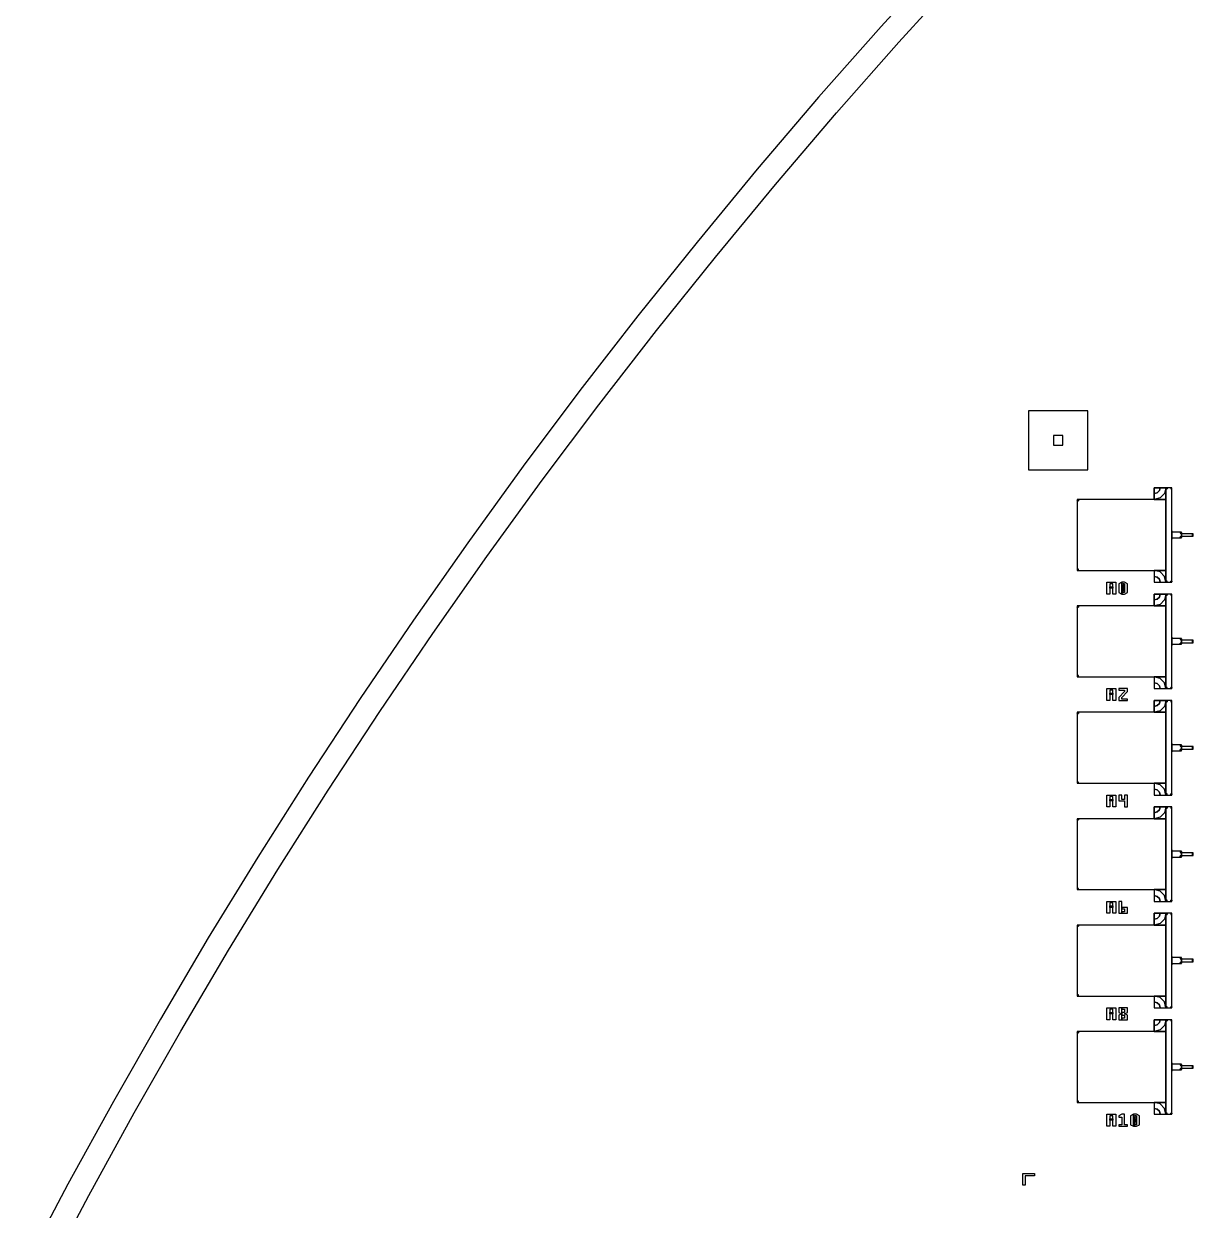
# Model space of a CAD drawing. Extents: x -50899 to 50899, y -48295 to 50898.
# Drawn here: x -45176 to -35282, y 23938 to 33974 of the extents above; entities that cross this region are included whole.
import ezdxf

# ---------------------------------------------------------------- set-up
doc = ezdxf.new("R2010")
doc.units = 0

# ---------------------------------------------------------------- blocks, each defined once
blk = doc.blocks.new('A')
for points in [[(-50, 54850), (-50, 54350), (450, 54350), (450, 54850), (-50, 54850)], [(160, 54640), (160, 54560), (240, 54560), (240, 54640), (160, 54640)], [(1112, 54100), (1112, 54200), (1012, 54200), (1012, 54100), (1112, 54100)], [(1112, 54200), (1099, 54150), (1062, 54113), (1012, 54100), (1012, 54150), (1038, 54157), (1056, 54175), (1062, 54200), (1112, 54200)], [(1062, 54200), (1056, 54175), (1038, 54157), (1012, 54150), (1012, 54200), (1012, 54200), (1012, 54200), (1012, 54200), (1062, 54200)], [(1162, 54200), (1112, 54200), (1112, 53400), (1162, 53400), (1162, 54200)], [(1112, 54200), (1112, 54190), (1122, 54190), (1122, 54200), (1112, 54200)], [(1112, 54190), (1114, 54195), (1118, 54199), (1122, 54200), (1122, 54195), (1120, 54194), (1118, 54192), (1118, 54190), (1112, 54190)], [(1152, 54200), (1152, 54190), (1162, 54190), (1162, 54200), (1152, 54200)], [(1162, 54190), (1161, 54195), (1158, 54199), (1152, 54200), (1152, 54195), (1155, 54194), (1157, 54192), (1158, 54190), (1162, 54190)], [(1112, 54100), (362, 54100), (362, 53500), (1112, 53500), (1112, 54100)], [(362, 54100), (362, 54090), (372, 54090), (372, 54100), (362, 54100)], [(362, 54090), (364, 54095), (368, 54099), (372, 54100), (372, 54095), (370, 54094), (368, 54092), (368, 54090), (362, 54090)], [(1118, 54190), (1118, 54192), (1120, 54194), (1122, 54195), (1122, 54190), (1122, 54190), (1122, 54190), (1122, 54190), (1118, 54190)], [(1158, 54190), (1157, 54192), (1155, 54194), (1152, 54195), (1152, 54190), (1152, 54190), (1152, 54190), (1152, 54190), (1158, 54190)], [(368, 54090), (368, 54092), (370, 54094), (372, 54095), (372, 54090), (372, 54090), (372, 54090), (372, 54090), (368, 54090)], [(1168, 53825), (1168, 53830), (1162, 53830), (1162, 53825), (1168, 53825)], [(1162, 53830), (1163, 53828), (1165, 53826), (1168, 53825), (1168, 53828), (1166, 53828), (1165, 53829), (1165, 53830), (1162, 53830)], [(1243, 53825), (1162, 53825), (1162, 53775), (1243, 53775), (1243, 53825)], [(1165, 53830), (1165, 53829), (1166, 53828), (1168, 53828), (1168, 53830), (1168, 53830), (1168, 53830), (1168, 53830), (1165, 53830)], [(1233, 53825), (1233, 53815), (1243, 53815), (1243, 53825), (1233, 53825)], [(1243, 53815), (1242, 53820), (1238, 53824), (1233, 53825), (1233, 53820), (1236, 53819), (1237, 53818), (1238, 53815), (1243, 53815)], [(1238, 53815), (1237, 53818), (1236, 53819), (1233, 53820), (1233, 53815), (1233, 53815), (1233, 53815), (1233, 53815), (1238, 53815)], [(1248, 53811), (1248, 53816), (1243, 53816), (1243, 53811), (1248, 53811)], [(1243, 53816), (1244, 53814), (1246, 53812), (1248, 53811), (1248, 53814), (1247, 53814), (1246, 53815), (1246, 53816), (1243, 53816)], [(1343, 53811), (1243, 53811), (1243, 53789), (1343, 53789), (1343, 53811)], [(1246, 53816), (1246, 53815), (1247, 53814), (1248, 53814), (1248, 53816), (1248, 53816), (1248, 53816), (1248, 53816), (1246, 53816)], [(1338, 53808), (1333, 53808), (1333, 53792), (1338, 53792), (1338, 53808)], [(1343, 53802), (1338, 53802), (1338, 53798), (1343, 53798), (1343, 53802)], [(1162, 53775), (1162, 53770), (1168, 53770), (1168, 53775), (1162, 53775)], [(1162, 53770), (1163, 53772), (1165, 53774), (1168, 53775), (1168, 53772), (1166, 53772), (1165, 53771), (1165, 53770), (1162, 53770)], [(1165, 53770), (1165, 53771), (1166, 53772), (1168, 53772), (1168, 53770), (1168, 53770), (1168, 53770), (1168, 53770), (1165, 53770)], [(1243, 53775), (1243, 53785), (1233, 53785), (1233, 53775), (1243, 53775)], [(1243, 53785), (1242, 53780), (1238, 53776), (1233, 53775), (1233, 53780), (1236, 53781), (1237, 53782), (1238, 53785), (1243, 53785)], [(1238, 53785), (1237, 53782), (1236, 53781), (1233, 53780), (1233, 53785), (1233, 53785), (1233, 53785), (1233, 53785), (1238, 53785)], [(1243, 53789), (1243, 53784), (1248, 53784), (1248, 53789), (1243, 53789)], [(1243, 53784), (1244, 53786), (1246, 53788), (1248, 53789), (1248, 53786), (1247, 53786), (1246, 53785), (1246, 53784), (1243, 53784)], [(1246, 53784), (1246, 53785), (1247, 53786), (1248, 53786), (1248, 53784), (1248, 53784), (1248, 53784), (1248, 53784), (1246, 53784)], [(372, 53500), (372, 53510), (362, 53510), (362, 53500), (372, 53500)], [(362, 53510), (364, 53505), (368, 53501), (372, 53500), (372, 53505), (370, 53506), (368, 53508), (368, 53510), (362, 53510)], [(368, 53510), (368, 53508), (370, 53506), (372, 53505), (372, 53510), (372, 53510), (372, 53510), (372, 53510), (368, 53510)], [(1012, 53500), (1012, 53400), (1112, 53400), (1112, 53500), (1012, 53500)], [(1112, 53400), (1099, 53450), (1062, 53487), (1012, 53500), (1012, 53450), (1038, 53443), (1056, 53425), (1062, 53400), (1112, 53400)], [(612, 53300), (612, 53400), (688, 53400), (688, 53300), (662, 53300), (662, 53388), (638, 53388), (638, 53300), (612, 53300)], [(712, 53312), (738, 53300), (738, 53400), (712, 53388), (712, 53312)], [(738, 53300), (762, 53300), (788, 53312), (788, 53388), (762, 53400), (738, 53400), (738, 53388), (762, 53388), (762, 53312), (738, 53312), (738, 53300)], [(1062, 53400), (1056, 53425), (1038, 53443), (1012, 53450), (1012, 53400), (1012, 53400), (1012, 53400), (1012, 53400), (1062, 53400)], [(1122, 53400), (1122, 53410), (1112, 53410), (1112, 53400), (1122, 53400)], [(1112, 53410), (1114, 53405), (1118, 53401), (1122, 53400), (1122, 53405), (1120, 53406), (1118, 53408), (1118, 53410), (1112, 53410)], [(1118, 53410), (1118, 53408), (1120, 53406), (1122, 53405), (1122, 53410), (1122, 53410), (1122, 53410), (1122, 53410), (1118, 53410)], [(1162, 53400), (1162, 53410), (1152, 53410), (1152, 53400), (1162, 53400)], [(1162, 53410), (1161, 53405), (1158, 53401), (1152, 53400), (1152, 53405), (1155, 53406), (1157, 53408), (1158, 53410), (1162, 53410)], [(1158, 53410), (1157, 53408), (1155, 53406), (1152, 53405), (1152, 53410), (1152, 53410), (1152, 53410), (1152, 53410), (1158, 53410)], [(638, 53350), (638, 53362), (662, 53362), (662, 53350), (638, 53350)], [(738, 53312), (750, 53312), (762, 53381), (762, 53388), (750, 53388), (738, 53319), (738, 53312)], [(1112, 53200), (1112, 53300), (1012, 53300), (1012, 53200), (1112, 53200)], [(1112, 53300), (1099, 53250), (1062, 53213), (1012, 53200), (1012, 53250), (1038, 53257), (1056, 53275), (1062, 53300), (1112, 53300)], [(1062, 53300), (1056, 53275), (1038, 53257), (1012, 53250), (1012, 53300), (1012, 53300), (1012, 53300), (1012, 53300), (1062, 53300)], [(1162, 53300), (1112, 53300), (1112, 52500), (1162, 52500), (1162, 53300)], [(1112, 53300), (1112, 53290), (1122, 53290), (1122, 53300), (1112, 53300)], [(1112, 53290), (1114, 53295), (1118, 53299), (1122, 53300), (1122, 53295), (1120, 53294), (1118, 53292), (1118, 53290), (1112, 53290)], [(1118, 53290), (1118, 53292), (1120, 53294), (1122, 53295), (1122, 53290), (1122, 53290), (1122, 53290), (1122, 53290), (1118, 53290)], [(1152, 53300), (1152, 53290), (1162, 53290), (1162, 53300), (1152, 53300)], [(1162, 53290), (1161, 53295), (1158, 53299), (1152, 53300), (1152, 53295), (1155, 53294), (1157, 53292), (1158, 53290), (1162, 53290)], [(1158, 53290), (1157, 53292), (1155, 53294), (1152, 53295), (1152, 53290), (1152, 53290), (1152, 53290), (1152, 53290), (1158, 53290)], [(1112, 53200), (362, 53200), (362, 52600), (1112, 52600), (1112, 53200)], [(362, 53200), (362, 53190), (372, 53190), (372, 53200), (362, 53200)], [(362, 53190), (364, 53195), (368, 53199), (372, 53200), (372, 53195), (370, 53194), (368, 53192), (368, 53190), (362, 53190)], [(368, 53190), (368, 53192), (370, 53194), (372, 53195), (372, 53190), (372, 53190), (372, 53190), (372, 53190), (368, 53190)], [(1168, 52925), (1168, 52930), (1162, 52930), (1162, 52925), (1168, 52925)], [(1162, 52930), (1163, 52928), (1165, 52926), (1168, 52925), (1168, 52928), (1166, 52928), (1165, 52929), (1165, 52930), (1162, 52930)], [(1243, 52925), (1162, 52925), (1162, 52875), (1243, 52875), (1243, 52925)], [(1165, 52930), (1165, 52929), (1166, 52928), (1168, 52928), (1168, 52930), (1168, 52930), (1168, 52930), (1168, 52930), (1165, 52930)], [(1233, 52925), (1233, 52915), (1243, 52915), (1243, 52925), (1233, 52925)], [(1243, 52915), (1242, 52920), (1238, 52924), (1233, 52925), (1233, 52920), (1236, 52919), (1237, 52918), (1238, 52915), (1243, 52915)], [(1238, 52915), (1237, 52918), (1236, 52919), (1233, 52920), (1233, 52915), (1233, 52915), (1233, 52915), (1233, 52915), (1238, 52915)], [(1248, 52911), (1248, 52916), (1243, 52916), (1243, 52911), (1248, 52911)], [(1243, 52916), (1244, 52914), (1246, 52912), (1248, 52911), (1248, 52914), (1247, 52914), (1246, 52915), (1246, 52916), (1243, 52916)], [(1343, 52911), (1243, 52911), (1243, 52889), (1343, 52889), (1343, 52911)], [(1246, 52916), (1246, 52915), (1247, 52914), (1248, 52914), (1248, 52916), (1248, 52916), (1248, 52916), (1248, 52916), (1246, 52916)], [(1338, 52908), (1333, 52908), (1333, 52892), (1338, 52892), (1338, 52908)], [(1343, 52902), (1338, 52902), (1338, 52898), (1343, 52898), (1343, 52902)], [(1162, 52875), (1162, 52870), (1168, 52870), (1168, 52875), (1162, 52875)], [(1162, 52870), (1163, 52872), (1165, 52874), (1168, 52875), (1168, 52872), (1166, 52872), (1165, 52871), (1165, 52870), (1162, 52870)], [(1165, 52870), (1165, 52871), (1166, 52872), (1168, 52872), (1168, 52870), (1168, 52870), (1168, 52870), (1168, 52870), (1165, 52870)], [(1243, 52875), (1243, 52885), (1233, 52885), (1233, 52875), (1243, 52875)], [(1243, 52885), (1242, 52880), (1238, 52876), (1233, 52875), (1233, 52880), (1236, 52881), (1237, 52882), (1238, 52885), (1243, 52885)], [(1238, 52885), (1237, 52882), (1236, 52881), (1233, 52880), (1233, 52885), (1233, 52885), (1233, 52885), (1233, 52885), (1238, 52885)], [(1243, 52889), (1243, 52884), (1248, 52884), (1248, 52889), (1243, 52889)], [(1243, 52884), (1244, 52886), (1246, 52888), (1248, 52889), (1248, 52886), (1247, 52886), (1246, 52885), (1246, 52884), (1243, 52884)], [(1246, 52884), (1246, 52885), (1247, 52886), (1248, 52886), (1248, 52884), (1248, 52884), (1248, 52884), (1248, 52884), (1246, 52884)], [(372, 52600), (372, 52610), (362, 52610), (362, 52600), (372, 52600)], [(362, 52610), (364, 52605), (368, 52601), (372, 52600), (372, 52605), (370, 52606), (368, 52608), (368, 52610), (362, 52610)], [(368, 52610), (368, 52608), (370, 52606), (372, 52605), (372, 52610), (372, 52610), (372, 52610), (372, 52610), (368, 52610)], [(1012, 52600), (1012, 52500), (1112, 52500), (1112, 52600), (1012, 52600)], [(1112, 52500), (1099, 52550), (1062, 52587), (1012, 52600), (1012, 52550), (1038, 52543), (1056, 52525), (1062, 52500), (1112, 52500)], [(612, 52400), (612, 52500), (688, 52500), (688, 52400), (662, 52400), (662, 52488), (638, 52488), (638, 52400), (612, 52400)], [(712, 52400), (788, 52400), (788, 52412), (738, 52412), (738, 52425), (788, 52475), (788, 52500), (712, 52500), (712, 52488), (762, 52488), (762, 52475), (712, 52425), (712, 52400), (712, 52400)], [(1062, 52500), (1056, 52525), (1038, 52543), (1012, 52550), (1012, 52500), (1012, 52500), (1012, 52500), (1012, 52500), (1062, 52500)], [(1122, 52500), (1122, 52510), (1112, 52510), (1112, 52500), (1122, 52500)], [(1112, 52510), (1114, 52505), (1118, 52501), (1122, 52500), (1122, 52505), (1120, 52506), (1118, 52508), (1118, 52510), (1112, 52510)], [(1118, 52510), (1118, 52508), (1120, 52506), (1122, 52505), (1122, 52510), (1122, 52510), (1122, 52510), (1122, 52510), (1118, 52510)], [(1162, 52500), (1162, 52510), (1152, 52510), (1152, 52500), (1162, 52500)], [(1162, 52510), (1161, 52505), (1158, 52501), (1152, 52500), (1152, 52505), (1155, 52506), (1157, 52508), (1158, 52510), (1162, 52510)], [(1158, 52510), (1157, 52508), (1155, 52506), (1152, 52505), (1152, 52510), (1152, 52510), (1152, 52510), (1152, 52510), (1158, 52510)], [(638, 52450), (638, 52462), (662, 52462), (662, 52450), (638, 52450)], [(1112, 52300), (1112, 52400), (1012, 52400), (1012, 52300), (1112, 52300)], [(1112, 52400), (1099, 52350), (1062, 52313), (1012, 52300), (1012, 52350), (1038, 52357), (1056, 52375), (1062, 52400), (1112, 52400)], [(1062, 52400), (1056, 52375), (1038, 52357), (1012, 52350), (1012, 52400), (1012, 52400), (1012, 52400), (1012, 52400), (1062, 52400)], [(1162, 52400), (1112, 52400), (1112, 51600), (1162, 51600), (1162, 52400)], [(1112, 52400), (1112, 52390), (1122, 52390), (1122, 52400), (1112, 52400)], [(1112, 52390), (1114, 52395), (1118, 52399), (1122, 52400), (1122, 52395), (1120, 52394), (1118, 52392), (1118, 52390), (1112, 52390)], [(1118, 52390), (1118, 52392), (1120, 52394), (1122, 52395), (1122, 52390), (1122, 52390), (1122, 52390), (1122, 52390), (1118, 52390)], [(1152, 52400), (1152, 52390), (1162, 52390), (1162, 52400), (1152, 52400)], [(1162, 52390), (1161, 52395), (1158, 52399), (1152, 52400), (1152, 52395), (1155, 52394), (1157, 52392), (1158, 52390), (1162, 52390)], [(1158, 52390), (1157, 52392), (1155, 52394), (1152, 52395), (1152, 52390), (1152, 52390), (1152, 52390), (1152, 52390), (1158, 52390)], [(1112, 52300), (362, 52300), (362, 51700), (1112, 51700), (1112, 52300)], [(362, 52300), (362, 52290), (372, 52290), (372, 52300), (362, 52300)], [(362, 52290), (364, 52295), (368, 52299), (372, 52300), (372, 52295), (370, 52294), (368, 52292), (368, 52290), (362, 52290)], [(368, 52290), (368, 52292), (370, 52294), (372, 52295), (372, 52290), (372, 52290), (372, 52290), (372, 52290), (368, 52290)], [(1168, 52025), (1168, 52030), (1162, 52030), (1162, 52025), (1168, 52025)], [(1162, 52030), (1163, 52028), (1165, 52026), (1168, 52025), (1168, 52028), (1166, 52028), (1165, 52029), (1165, 52030), (1162, 52030)], [(1243, 52025), (1162, 52025), (1162, 51975), (1243, 51975), (1243, 52025)], [(1165, 52030), (1165, 52029), (1166, 52028), (1168, 52028), (1168, 52030), (1168, 52030), (1168, 52030), (1168, 52030), (1165, 52030)], [(1233, 52025), (1233, 52015), (1243, 52015), (1243, 52025), (1233, 52025)], [(1243, 52015), (1242, 52020), (1238, 52024), (1233, 52025), (1233, 52020), (1236, 52019), (1237, 52018), (1238, 52015), (1243, 52015)], [(1238, 52015), (1237, 52018), (1236, 52019), (1233, 52020), (1233, 52015), (1233, 52015), (1233, 52015), (1233, 52015), (1238, 52015)], [(1248, 52011), (1248, 52016), (1243, 52016), (1243, 52011), (1248, 52011)], [(1243, 52016), (1244, 52014), (1246, 52012), (1248, 52011), (1248, 52014), (1247, 52014), (1246, 52015), (1246, 52016), (1243, 52016)], [(1343, 52011), (1243, 52011), (1243, 51989), (1343, 51989), (1343, 52011)], [(1243, 51989), (1243, 51984), (1248, 51984), (1248, 51989), (1243, 51989)], [(1243, 51984), (1244, 51986), (1246, 51988), (1248, 51989), (1248, 51986), (1247, 51986), (1246, 51985), (1246, 51984), (1243, 51984)], [(1246, 52016), (1246, 52015), (1247, 52014), (1248, 52014), (1248, 52016), (1248, 52016), (1248, 52016), (1248, 52016), (1246, 52016)], [(1338, 52008), (1333, 52008), (1333, 51992), (1338, 51992), (1338, 52008)], [(1343, 52002), (1338, 52002), (1338, 51998), (1343, 51998), (1343, 52002)], [(1162, 51975), (1162, 51970), (1168, 51970), (1168, 51975), (1162, 51975)], [(1162, 51970), (1163, 51972), (1165, 51974), (1168, 51975), (1168, 51972), (1166, 51972), (1165, 51971), (1165, 51970), (1162, 51970)], [(1165, 51970), (1165, 51971), (1166, 51972), (1168, 51972), (1168, 51970), (1168, 51970), (1168, 51970), (1168, 51970), (1165, 51970)], [(1243, 51975), (1243, 51985), (1233, 51985), (1233, 51975), (1243, 51975)], [(1243, 51985), (1242, 51980), (1238, 51976), (1233, 51975), (1233, 51980), (1236, 51981), (1237, 51982), (1238, 51985), (1243, 51985)], [(1238, 51985), (1237, 51982), (1236, 51981), (1233, 51980), (1233, 51985), (1233, 51985), (1233, 51985), (1233, 51985), (1238, 51985)], [(1246, 51984), (1246, 51985), (1247, 51986), (1248, 51986), (1248, 51984), (1248, 51984), (1248, 51984), (1248, 51984), (1246, 51984)], [(372, 51700), (372, 51710), (362, 51710), (362, 51700), (372, 51700)], [(362, 51710), (364, 51705), (368, 51701), (372, 51700), (372, 51705), (370, 51706), (368, 51708), (368, 51710), (362, 51710)], [(368, 51710), (368, 51708), (370, 51706), (372, 51705), (372, 51710), (372, 51710), (372, 51710), (372, 51710), (368, 51710)], [(1012, 51700), (1012, 51600), (1112, 51600), (1112, 51700), (1012, 51700)], [(1112, 51600), (1099, 51650), (1062, 51687), (1012, 51700), (1012, 51650), (1038, 51643), (1056, 51625), (1062, 51600), (1112, 51600)], [(612, 51500), (612, 51600), (688, 51600), (688, 51500), (662, 51500), (662, 51588), (638, 51588), (638, 51500), (612, 51500)], [(762, 51500), (788, 51500), (788, 51600), (762, 51600), (762, 51562), (738, 51562), (738, 51600), (712, 51600), (712, 51550), (762, 51550), (762, 51500), (762, 51500)], [(1062, 51600), (1056, 51625), (1038, 51643), (1012, 51650), (1012, 51600), (1012, 51600), (1012, 51600), (1012, 51600), (1062, 51600)], [(1122, 51600), (1122, 51610), (1112, 51610), (1112, 51600), (1122, 51600)], [(1112, 51610), (1114, 51605), (1118, 51601), (1122, 51600), (1122, 51605), (1120, 51606), (1118, 51608), (1118, 51610), (1112, 51610)], [(1118, 51610), (1118, 51608), (1120, 51606), (1122, 51605), (1122, 51610), (1122, 51610), (1122, 51610), (1122, 51610), (1118, 51610)], [(1162, 51600), (1162, 51610), (1152, 51610), (1152, 51600), (1162, 51600)], [(1162, 51610), (1161, 51605), (1158, 51601), (1152, 51600), (1152, 51605), (1155, 51606), (1157, 51608), (1158, 51610), (1162, 51610)], [(1158, 51610), (1157, 51608), (1155, 51606), (1152, 51605), (1152, 51610), (1152, 51610), (1152, 51610), (1152, 51610), (1158, 51610)], [(638, 51550), (638, 51562), (662, 51562), (662, 51550), (638, 51550)], [(1112, 51400), (1112, 51500), (1012, 51500), (1012, 51400), (1112, 51400)], [(1112, 51500), (1099, 51450), (1062, 51413), (1012, 51400), (1012, 51450), (1038, 51457), (1056, 51475), (1062, 51500), (1112, 51500)], [(1062, 51500), (1056, 51475), (1038, 51457), (1012, 51450), (1012, 51500), (1012, 51500), (1012, 51500), (1012, 51500), (1062, 51500)], [(1162, 51500), (1112, 51500), (1112, 50700), (1162, 50700), (1162, 51500)], [(1112, 51500), (1112, 51490), (1122, 51490), (1122, 51500), (1112, 51500)], [(1112, 51490), (1114, 51495), (1118, 51499), (1122, 51500), (1122, 51495), (1120, 51494), (1118, 51492), (1118, 51490), (1112, 51490)], [(1118, 51490), (1118, 51492), (1120, 51494), (1122, 51495), (1122, 51490), (1122, 51490), (1122, 51490), (1122, 51490), (1118, 51490)], [(1152, 51500), (1152, 51490), (1162, 51490), (1162, 51500), (1152, 51500)], [(1162, 51490), (1161, 51495), (1158, 51499), (1152, 51500), (1152, 51495), (1155, 51494), (1157, 51492), (1158, 51490), (1162, 51490)], [(1158, 51490), (1157, 51492), (1155, 51494), (1152, 51495), (1152, 51490), (1152, 51490), (1152, 51490), (1152, 51490), (1158, 51490)], [(1112, 51400), (362, 51400), (362, 50800), (1112, 50800), (1112, 51400)], [(362, 51400), (362, 51390), (372, 51390), (372, 51400), (362, 51400)], [(362, 51390), (364, 51395), (368, 51399), (372, 51400), (372, 51395), (370, 51394), (368, 51392), (368, 51390), (362, 51390)], [(368, 51390), (368, 51392), (370, 51394), (372, 51395), (372, 51390), (372, 51390), (372, 51390), (372, 51390), (368, 51390)], [(1168, 51125), (1168, 51130), (1162, 51130), (1162, 51125), (1168, 51125)], [(1162, 51130), (1163, 51128), (1165, 51126), (1168, 51125), (1168, 51128), (1166, 51128), (1165, 51129), (1165, 51130), (1162, 51130)], [(1243, 51125), (1162, 51125), (1162, 51075), (1243, 51075), (1243, 51125)], [(1165, 51130), (1165, 51129), (1166, 51128), (1168, 51128), (1168, 51130), (1168, 51130), (1168, 51130), (1168, 51130), (1165, 51130)], [(1233, 51125), (1233, 51115), (1243, 51115), (1243, 51125), (1233, 51125)], [(1243, 51115), (1242, 51120), (1238, 51124), (1233, 51125), (1233, 51120), (1236, 51119), (1237, 51118), (1238, 51115), (1243, 51115)], [(1238, 51115), (1237, 51118), (1236, 51119), (1233, 51120), (1233, 51115), (1233, 51115), (1233, 51115), (1233, 51115), (1238, 51115)], [(1243, 51075), (1243, 51085), (1233, 51085), (1233, 51075), (1243, 51075)], [(1243, 51085), (1242, 51080), (1238, 51076), (1233, 51075), (1233, 51080), (1236, 51081), (1237, 51082), (1238, 51085), (1243, 51085)], [(1238, 51085), (1237, 51082), (1236, 51081), (1233, 51080), (1233, 51085), (1233, 51085), (1233, 51085), (1233, 51085), (1238, 51085)], [(1248, 51111), (1248, 51116), (1243, 51116), (1243, 51111), (1248, 51111)], [(1243, 51116), (1244, 51114), (1246, 51112), (1248, 51111), (1248, 51114), (1247, 51114), (1246, 51115), (1246, 51116), (1243, 51116)], [(1343, 51111), (1243, 51111), (1243, 51089), (1343, 51089), (1343, 51111)], [(1243, 51089), (1243, 51084), (1248, 51084), (1248, 51089), (1243, 51089)], [(1243, 51084), (1244, 51086), (1246, 51088), (1248, 51089), (1248, 51086), (1247, 51086), (1246, 51085), (1246, 51084), (1243, 51084)], [(1246, 51116), (1246, 51115), (1247, 51114), (1248, 51114), (1248, 51116), (1248, 51116), (1248, 51116), (1248, 51116), (1246, 51116)], [(1246, 51084), (1246, 51085), (1247, 51086), (1248, 51086), (1248, 51084), (1248, 51084), (1248, 51084), (1248, 51084), (1246, 51084)], [(1338, 51108), (1333, 51108), (1333, 51092), (1338, 51092), (1338, 51108)], [(1343, 51102), (1338, 51102), (1338, 51098), (1343, 51098), (1343, 51102)], [(1162, 51075), (1162, 51070), (1168, 51070), (1168, 51075), (1162, 51075)], [(1162, 51070), (1163, 51072), (1165, 51074), (1168, 51075), (1168, 51072), (1166, 51072), (1165, 51071), (1165, 51070), (1162, 51070)], [(1165, 51070), (1165, 51071), (1166, 51072), (1168, 51072), (1168, 51070), (1168, 51070), (1168, 51070), (1168, 51070), (1165, 51070)], [(372, 50800), (372, 50810), (362, 50810), (362, 50800), (372, 50800)], [(362, 50810), (364, 50805), (368, 50801), (372, 50800), (372, 50805), (370, 50806), (368, 50808), (368, 50810), (362, 50810)], [(368, 50810), (368, 50808), (370, 50806), (372, 50805), (372, 50810), (372, 50810), (372, 50810), (372, 50810), (368, 50810)], [(1012, 50800), (1012, 50700), (1112, 50700), (1112, 50800), (1012, 50800)], [(1112, 50700), (1099, 50750), (1062, 50787), (1012, 50800), (1012, 50750), (1038, 50743), (1056, 50725), (1062, 50700), (1112, 50700)], [(612, 50600), (612, 50700), (688, 50700), (688, 50600), (662, 50600), (662, 50688), (638, 50688), (638, 50600), (612, 50600)], [(712, 50600), (738, 50600), (738, 50700), (712, 50700), (712, 50600)], [(1062, 50700), (1056, 50725), (1038, 50743), (1012, 50750), (1012, 50700), (1012, 50700), (1012, 50700), (1012, 50700), (1062, 50700)], [(1122, 50700), (1122, 50710), (1112, 50710), (1112, 50700), (1122, 50700)], [(1112, 50710), (1114, 50705), (1118, 50701), (1122, 50700), (1122, 50705), (1120, 50706), (1118, 50708), (1118, 50710), (1112, 50710)], [(1118, 50710), (1118, 50708), (1120, 50706), (1122, 50705), (1122, 50710), (1122, 50710), (1122, 50710), (1122, 50710), (1118, 50710)], [(1162, 50700), (1162, 50710), (1152, 50710), (1152, 50700), (1162, 50700)], [(1162, 50710), (1161, 50705), (1158, 50701), (1152, 50700), (1152, 50705), (1155, 50706), (1157, 50708), (1158, 50710), (1162, 50710)], [(1158, 50710), (1157, 50708), (1155, 50706), (1152, 50705), (1152, 50710), (1152, 50710), (1152, 50710), (1152, 50710), (1158, 50710)], [(638, 50650), (638, 50662), (662, 50662), (662, 50650), (638, 50650)], [(738, 50600), (788, 50600), (788, 50650), (738, 50650), (738, 50638), (762, 50638), (762, 50612), (738, 50612), (738, 50600)], [(1112, 50500), (1112, 50600), (1012, 50600), (1012, 50500), (1112, 50500)], [(1112, 50600), (1099, 50550), (1062, 50513), (1012, 50500), (1012, 50550), (1038, 50557), (1056, 50575), (1062, 50600), (1112, 50600)], [(1062, 50600), (1056, 50575), (1038, 50557), (1012, 50550), (1012, 50600), (1012, 50600), (1012, 50600), (1012, 50600), (1062, 50600)], [(1162, 50600), (1112, 50600), (1112, 49800), (1162, 49800), (1162, 50600)], [(1112, 50600), (1112, 50590), (1122, 50590), (1122, 50600), (1112, 50600)], [(1112, 50590), (1114, 50595), (1118, 50599), (1122, 50600), (1122, 50595), (1120, 50594), (1118, 50592), (1118, 50590), (1112, 50590)], [(1118, 50590), (1118, 50592), (1120, 50594), (1122, 50595), (1122, 50590), (1122, 50590), (1122, 50590), (1122, 50590), (1118, 50590)], [(1152, 50600), (1152, 50590), (1162, 50590), (1162, 50600), (1152, 50600)], [(1162, 50590), (1161, 50595), (1158, 50599), (1152, 50600), (1152, 50595), (1155, 50594), (1157, 50592), (1158, 50590), (1162, 50590)], [(1158, 50590), (1157, 50592), (1155, 50594), (1152, 50595), (1152, 50590), (1152, 50590), (1152, 50590), (1152, 50590), (1158, 50590)], [(1112, 50500), (362, 50500), (362, 49900), (1112, 49900), (1112, 50500)], [(362, 50500), (362, 50490), (372, 50490), (372, 50500), (362, 50500)], [(362, 50490), (364, 50495), (368, 50499), (372, 50500), (372, 50495), (370, 50494), (368, 50492), (368, 50490), (362, 50490)], [(368, 50490), (368, 50492), (370, 50494), (372, 50495), (372, 50490), (372, 50490), (372, 50490), (372, 50490), (368, 50490)], [(1168, 50225), (1168, 50230), (1162, 50230), (1162, 50225), (1168, 50225)], [(1162, 50230), (1163, 50228), (1165, 50226), (1168, 50225), (1168, 50228), (1166, 50228), (1165, 50229), (1165, 50230), (1162, 50230)], [(1243, 50225), (1162, 50225), (1162, 50175), (1243, 50175), (1243, 50225)], [(1165, 50230), (1165, 50229), (1166, 50228), (1168, 50228), (1168, 50230), (1168, 50230), (1168, 50230), (1168, 50230), (1165, 50230)], [(1233, 50225), (1233, 50215), (1243, 50215), (1243, 50225), (1233, 50225)], [(1243, 50215), (1242, 50220), (1238, 50224), (1233, 50225), (1233, 50220), (1236, 50219), (1237, 50218), (1238, 50215), (1243, 50215)], [(1238, 50215), (1237, 50218), (1236, 50219), (1233, 50220), (1233, 50215), (1233, 50215), (1233, 50215), (1233, 50215), (1238, 50215)], [(1243, 50175), (1243, 50185), (1233, 50185), (1233, 50175), (1243, 50175)], [(1243, 50185), (1242, 50180), (1238, 50176), (1233, 50175), (1233, 50180), (1236, 50181), (1237, 50182), (1238, 50185), (1243, 50185)], [(1238, 50185), (1237, 50182), (1236, 50181), (1233, 50180), (1233, 50185), (1233, 50185), (1233, 50185), (1233, 50185), (1238, 50185)], [(1248, 50211), (1248, 50216), (1243, 50216), (1243, 50211), (1248, 50211)], [(1243, 50216), (1244, 50214), (1246, 50212), (1248, 50211), (1248, 50214), (1247, 50214), (1246, 50215), (1246, 50216), (1243, 50216)], [(1343, 50211), (1243, 50211), (1243, 50189), (1343, 50189), (1343, 50211)], [(1243, 50189), (1243, 50184), (1248, 50184), (1248, 50189), (1243, 50189)], [(1243, 50184), (1244, 50186), (1246, 50188), (1248, 50189), (1248, 50186), (1247, 50186), (1246, 50185), (1246, 50184), (1243, 50184)], [(1246, 50216), (1246, 50215), (1247, 50214), (1248, 50214), (1248, 50216), (1248, 50216), (1248, 50216), (1248, 50216), (1246, 50216)], [(1246, 50184), (1246, 50185), (1247, 50186), (1248, 50186), (1248, 50184), (1248, 50184), (1248, 50184), (1248, 50184), (1246, 50184)], [(1338, 50208), (1333, 50208), (1333, 50192), (1338, 50192), (1338, 50208)], [(1343, 50202), (1338, 50202), (1338, 50198), (1343, 50198), (1343, 50202)], [(1162, 50175), (1162, 50170), (1168, 50170), (1168, 50175), (1162, 50175)], [(1162, 50170), (1163, 50172), (1165, 50174), (1168, 50175), (1168, 50172), (1166, 50172), (1165, 50171), (1165, 50170), (1162, 50170)], [(1165, 50170), (1165, 50171), (1166, 50172), (1168, 50172), (1168, 50170), (1168, 50170), (1168, 50170), (1168, 50170), (1165, 50170)], [(372, 49900), (372, 49910), (362, 49910), (362, 49900), (372, 49900)], [(362, 49910), (364, 49905), (368, 49901), (372, 49900), (372, 49905), (370, 49906), (368, 49908), (368, 49910), (362, 49910)], [(368, 49910), (368, 49908), (370, 49906), (372, 49905), (372, 49910), (372, 49910), (372, 49910), (372, 49910), (368, 49910)], [(1012, 49900), (1012, 49800), (1112, 49800), (1112, 49900), (1012, 49900)], [(1112, 49800), (1099, 49850), (1062, 49887), (1012, 49900), (1012, 49850), (1038, 49843), (1056, 49825), (1062, 49800), (1112, 49800)], [(612, 49700), (612, 49800), (688, 49800), (688, 49700), (662, 49700), (662, 49788), (638, 49788), (638, 49700), (612, 49700)], [(712, 49700), (738, 49700), (738, 49800), (712, 49800), (712, 49762), (738, 49750), (712, 49738), (712, 49700)], [(738, 49700), (788, 49700), (788, 49738), (762, 49750), (788, 49762), (788, 49800), (738, 49800), (738, 49788), (762, 49788), (762, 49762), (738, 49762), (738, 49738), (762, 49738), (762, 49712), (738, 49712), (738, 49700)], [(1062, 49800), (1056, 49825), (1038, 49843), (1012, 49850), (1012, 49800), (1012, 49800), (1012, 49800), (1012, 49800), (1062, 49800)], [(1122, 49800), (1122, 49810), (1112, 49810), (1112, 49800), (1122, 49800)], [(1112, 49810), (1114, 49805), (1118, 49801), (1122, 49800), (1122, 49805), (1120, 49806), (1118, 49808), (1118, 49810), (1112, 49810)], [(1118, 49810), (1118, 49808), (1120, 49806), (1122, 49805), (1122, 49810), (1122, 49810), (1122, 49810), (1122, 49810), (1118, 49810)], [(1162, 49800), (1162, 49810), (1152, 49810), (1152, 49800), (1162, 49800)], [(1162, 49810), (1161, 49805), (1158, 49801), (1152, 49800), (1152, 49805), (1155, 49806), (1157, 49808), (1158, 49810), (1162, 49810)], [(1158, 49810), (1157, 49808), (1155, 49806), (1152, 49805), (1152, 49810), (1152, 49810), (1152, 49810), (1152, 49810), (1158, 49810)], [(638, 49750), (638, 49762), (662, 49762), (662, 49750), (638, 49750)], [(1112, 49600), (1112, 49700), (1012, 49700), (1012, 49600), (1112, 49600)], [(1112, 49700), (1099, 49650), (1062, 49613), (1012, 49600), (1012, 49650), (1038, 49657), (1056, 49675), (1062, 49700), (1112, 49700)], [(1062, 49700), (1056, 49675), (1038, 49657), (1012, 49650), (1012, 49700), (1012, 49700), (1012, 49700), (1012, 49700), (1062, 49700)], [(1162, 49700), (1112, 49700), (1112, 48900), (1162, 48900), (1162, 49700)], [(1112, 49700), (1112, 49690), (1122, 49690), (1122, 49700), (1112, 49700)], [(1112, 49690), (1114, 49695), (1118, 49699), (1122, 49700), (1122, 49695), (1120, 49694), (1118, 49692), (1118, 49690), (1112, 49690)], [(1118, 49690), (1118, 49692), (1120, 49694), (1122, 49695), (1122, 49690), (1122, 49690), (1122, 49690), (1122, 49690), (1118, 49690)], [(1152, 49700), (1152, 49690), (1162, 49690), (1162, 49700), (1152, 49700)], [(1162, 49690), (1161, 49695), (1158, 49699), (1152, 49700), (1152, 49695), (1155, 49694), (1157, 49692), (1158, 49690), (1162, 49690)], [(1158, 49690), (1157, 49692), (1155, 49694), (1152, 49695), (1152, 49690), (1152, 49690), (1152, 49690), (1152, 49690), (1158, 49690)], [(1112, 49600), (362, 49600), (362, 49000), (1112, 49000), (1112, 49600)], [(362, 49600), (362, 49590), (372, 49590), (372, 49600), (362, 49600)], [(362, 49590), (364, 49595), (368, 49599), (372, 49600), (372, 49595), (370, 49594), (368, 49592), (368, 49590), (362, 49590)], [(368, 49590), (368, 49592), (370, 49594), (372, 49595), (372, 49590), (372, 49590), (372, 49590), (372, 49590), (368, 49590)], [(1168, 49325), (1168, 49330), (1162, 49330), (1162, 49325), (1168, 49325)], [(1162, 49330), (1163, 49328), (1165, 49326), (1168, 49325), (1168, 49328), (1166, 49328), (1165, 49329), (1165, 49330), (1162, 49330)], [(1243, 49325), (1162, 49325), (1162, 49275), (1243, 49275), (1243, 49325)], [(1165, 49330), (1165, 49329), (1166, 49328), (1168, 49328), (1168, 49330), (1168, 49330), (1168, 49330), (1168, 49330), (1165, 49330)], [(1233, 49325), (1233, 49315), (1243, 49315), (1243, 49325), (1233, 49325)], [(1243, 49315), (1242, 49320), (1238, 49324), (1233, 49325), (1233, 49320), (1236, 49319), (1237, 49318), (1238, 49315), (1243, 49315)], [(1238, 49315), (1237, 49318), (1236, 49319), (1233, 49320), (1233, 49315), (1233, 49315), (1233, 49315), (1233, 49315), (1238, 49315)], [(1243, 49275), (1243, 49285), (1233, 49285), (1233, 49275), (1243, 49275)], [(1243, 49285), (1242, 49280), (1238, 49276), (1233, 49275), (1233, 49280), (1236, 49281), (1237, 49282), (1238, 49285), (1243, 49285)], [(1238, 49285), (1237, 49282), (1236, 49281), (1233, 49280), (1233, 49285), (1233, 49285), (1233, 49285), (1233, 49285), (1238, 49285)], [(1248, 49311), (1248, 49316), (1243, 49316), (1243, 49311), (1248, 49311)], [(1243, 49316), (1244, 49314), (1246, 49312), (1248, 49311), (1248, 49314), (1247, 49314), (1246, 49315), (1246, 49316), (1243, 49316)], [(1343, 49311), (1243, 49311), (1243, 49289), (1343, 49289), (1343, 49311)], [(1243, 49289), (1243, 49284), (1248, 49284), (1248, 49289), (1243, 49289)], [(1243, 49284), (1244, 49286), (1246, 49288), (1248, 49289), (1248, 49286), (1247, 49286), (1246, 49285), (1246, 49284), (1243, 49284)], [(1246, 49316), (1246, 49315), (1247, 49314), (1248, 49314), (1248, 49316), (1248, 49316), (1248, 49316), (1248, 49316), (1246, 49316)], [(1246, 49284), (1246, 49285), (1247, 49286), (1248, 49286), (1248, 49284), (1248, 49284), (1248, 49284), (1248, 49284), (1246, 49284)], [(1338, 49308), (1333, 49308), (1333, 49292), (1338, 49292), (1338, 49308)], [(1343, 49302), (1338, 49302), (1338, 49298), (1343, 49298), (1343, 49302)], [(1162, 49275), (1162, 49270), (1168, 49270), (1168, 49275), (1162, 49275)], [(1162, 49270), (1163, 49272), (1165, 49274), (1168, 49275), (1168, 49272), (1166, 49272), (1165, 49271), (1165, 49270), (1162, 49270)], [(1165, 49270), (1165, 49271), (1166, 49272), (1168, 49272), (1168, 49270), (1168, 49270), (1168, 49270), (1168, 49270), (1165, 49270)], [(372, 49000), (372, 49010), (362, 49010), (362, 49000), (372, 49000)], [(362, 49010), (364, 49005), (368, 49001), (372, 49000), (372, 49005), (370, 49006), (368, 49008), (368, 49010), (362, 49010)], [(368, 49010), (368, 49008), (370, 49006), (372, 49005), (372, 49010), (372, 49010), (372, 49010), (372, 49010), (368, 49010)], [(1012, 49000), (1012, 48900), (1112, 48900), (1112, 49000), (1012, 49000)], [(1112, 48900), (1099, 48950), (1062, 48987), (1012, 49000), (1012, 48950), (1038, 48943), (1056, 48925), (1062, 48900), (1112, 48900)], [(612, 48800), (612, 48900), (688, 48900), (688, 48800), (662, 48800), (662, 48888), (638, 48888), (638, 48800), (612, 48800)], [(712, 48800), (788, 48800), (788, 48812), (762, 48812), (762, 48900), (738, 48900), (712, 48888), (712, 48875), (738, 48875), (738, 48812), (712, 48812), (712, 48800), (712, 48800)], [(812, 48812), (838, 48800), (838, 48900), (812, 48888), (812, 48812)], [(838, 48800), (862, 48800), (888, 48812), (888, 48888), (862, 48900), (838, 48900), (838, 48888), (862, 48888), (862, 48812), (838, 48812), (838, 48800)], [(838, 48812), (850, 48812), (862, 48881), (862, 48888), (850, 48888), (838, 48819), (838, 48812)], [(1062, 48900), (1056, 48925), (1038, 48943), (1012, 48950), (1012, 48900), (1012, 48900), (1012, 48900), (1012, 48900), (1062, 48900)], [(1122, 48900), (1122, 48910), (1112, 48910), (1112, 48900), (1122, 48900)], [(1112, 48910), (1114, 48905), (1118, 48901), (1122, 48900), (1122, 48905), (1120, 48906), (1118, 48908), (1118, 48910), (1112, 48910)], [(1118, 48910), (1118, 48908), (1120, 48906), (1122, 48905), (1122, 48910), (1122, 48910), (1122, 48910), (1122, 48910), (1118, 48910)], [(1162, 48900), (1162, 48910), (1152, 48910), (1152, 48900), (1162, 48900)], [(1162, 48910), (1161, 48905), (1158, 48901), (1152, 48900), (1152, 48905), (1155, 48906), (1157, 48908), (1158, 48910), (1162, 48910)], [(1158, 48910), (1157, 48908), (1155, 48906), (1152, 48905), (1152, 48910), (1152, 48910), (1152, 48910), (1152, 48910), (1158, 48910)], [(638, 48850), (638, 48862), (662, 48862), (662, 48850), (638, 48850)], [(-100, 48400), (0, 48400), (0, 48380), (-80, 48380), (-80, 48300), (-100, 48300), (-100, 48400)]]:
    blk.add_lwpolyline(points)

msp = doc.modelspace()

# ---------------------------------------------------------------- linework, layer by layer
for points in [[(-37384, 34543), (-37922, 33952), (-38451, 33352), (-38970, 32744), (-39480, 32127), (-39980, 31503), (-40470, 30871), (-40950, 30231), (-41420, 29584), (-41879, 28930), (-42329, 28268), (-42768, 27600), (-43196, 26924), (-43614, 26242), (-44020, 25554), (-44417, 24859), (-44802, 24158), (-45176, 23451)], [(-44998, 23359), (-44626, 24063), (-44242, 24762), (-43847, 25454), (-43442, 26139), (-43026, 26819), (-42599, 27491), (-42162, 28157), (-41715, 28816), (-41257, 29468), (-40789, 30113), (-40311, 30750), (-39823, 31379), (-39325, 32001), (-38817, 32615), (-38300, 33221), (-37773, 33818), (-37237, 34408)]]:
    msp.add_lwpolyline(points)

# ---------------------------------------------------------------- block references
msp.add_blockref('A', (-36625, -24150))

doc.saveas('drawing.dxf')
